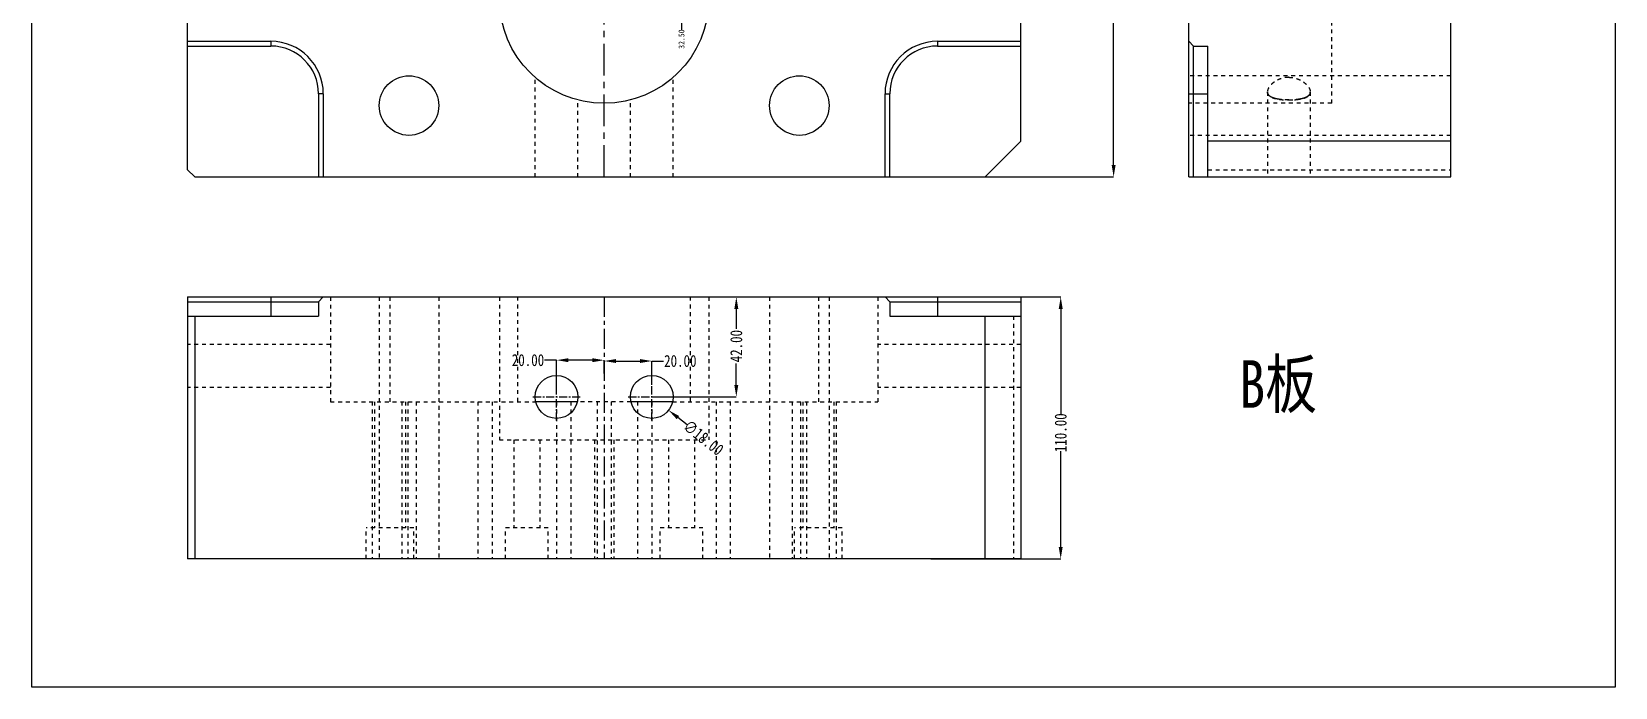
# Model space of a CAD drawing. Header units: millimetres. Extents: x 780 to 4422, y -1506 to 1268.
# Drawn here: x 2782 to 3447, y -461 to -185 of the extents above; entities that cross this region are included whole.
import ezdxf

# ---------------------------------------------------------------- set-up
doc = ezdxf.new("R2010")
doc.units = ezdxf.units.MM
doc.header["$LTSCALE"] = 16.335
doc.header["$PDMODE"] = 3
doc.header["$PDSIZE"] = 0.3125
doc.linetypes.add('CENTER', pattern=[0.6, 0.375, -0.075, 0.075, -0.075])
doc.linetypes.add('HIDDEN', pattern=[0.2, 0.1, -0.1])
doc.layers.get('0').update_dxf_attribs({"linetype": 'CONTINUOUS'})
doc.layers.get('Defpoints').update_dxf_attribs({"linetype": 'CONTINUOUS'})
doc.layers.add('DEFAULT_2', color=8, linetype='HIDDEN')
doc.layers.add('dim', color=82, linetype='CONTINUOUS', lineweight=9)
doc.styles.get("Standard").update_dxf_attribs({"font": 'txt', "width": 0.8})
doc.dimstyles.get("Standard").update_dxf_attribs({"dimtxt": 0.15625, "dimasz": 0.1875, "dimexe": 0.125, "dimexo": 0.0625, "dimtad": 0, "dimtih": 1, "dimtoh": 1, "dimdsep": 46, "dimtxsty": 'Standard', "dimcen": 0.09, "dimadec": 0, "dimazin": 0, "dimtp": 0.01, "dimtm": 0.01, "dimtfac": 1, "dimtofl": 0, "dimtmove": 0, "dimatfit": 3, "dimfxl": 0, "dimtolj": 1, "dimarcsym": 0})

# ---------------------------------------------------------------- blocks, each defined once
blk = doc.blocks.new('*D197')
at = {"color": 4, "lineweight": -2}
for p, q in [((3180.97, 203.54), (3236.56, 203.54)), ((3236.56, 198.54), (3236.56, 47.82)), ((3236.56, -241.46), (3236.56, 29.82)), ((3167.52, -246.46), (3236.56, -246.46))]:
    blk.add_line(p, q, dxfattribs=at)
at = {"color": 4}
for points in [[(3235.73, 198.54), (3237.39, 198.54), (3236.56, 203.54)], [(3235.73, -241.46), (3237.39, -241.46), (3236.56, -246.46)]]:
    blk.add_solid(points, dxfattribs=at)
at = {"layer": 'Defpoints', "color": 0}
for p in [(3180.97, 203.54), (3167.52, -246.46), (3236.56, -246.46)]:
    blk.add_point(p, dxfattribs=at)
at = {"color": 6, "insert": (3236.56, 38.82), "char_height": 5, "attachment_point": 5, "rotation": 90}
blk.add_mtext('\\A1;450.00', dxfattribs=at)
blk = doc.blocks.new('*D204')
at = {"color": 4, "lineweight": -2}
for p, q in [((3044.42, -296.86), (3078.04, -296.86)), ((3078.04, -301.86), (3078.04, -310.18)), ((3078.04, -333.86), (3078.04, -324.85)), ((3042.52, -338.86), (3078.04, -338.86))]:
    blk.add_line(p, q, dxfattribs=at)
at = {"color": 4}
for points in [[(3077.21, -301.86), (3078.87, -301.86), (3078.04, -296.86)], [(3077.21, -333.86), (3078.87, -333.86), (3078.04, -338.86)]]:
    blk.add_solid(points, dxfattribs=at)
at = {"layer": 'Defpoints', "color": 0}
for p in [(3044.42, -296.86), (3078.04, -296.86), (3042.52, -338.86)]:
    blk.add_point(p, dxfattribs=at)
at = {"color": 6, "insert": (3078.04, -317.52), "char_height": 5, "attachment_point": 5, "rotation": 90}
blk.add_mtext('\\A1;42.00', dxfattribs=at)
blk = doc.blocks.new('*D205')
at = {"color": 4, "lineweight": -2}
for p, q in [((3022.52, -328.95), (3022.52, -323.77)), ((3027.52, -323.77), (3037.52, -323.77)), ((3042.52, -333.78), (3042.52, -323.77)), ((3042.52, -323.77), (3047.52, -323.77))]:
    blk.add_line(p, q, dxfattribs=at)
at = {"color": 4}
for points in [[(3027.52, -322.94), (3027.52, -324.6), (3022.52, -323.77)], [(3037.52, -322.94), (3037.52, -324.6), (3042.52, -323.77)]]:
    blk.add_solid(points, dxfattribs=at)
at = {"layer": 'Defpoints', "color": 0}
for p in [(3022.52, -323.77), (3022.52, -328.95), (3042.52, -333.78)]:
    blk.add_point(p, dxfattribs=at)
at = {"color": 6, "insert": (3054.52, -323.77), "char_height": 5, "attachment_point": 5}
blk.add_mtext('\\A1;20.00', dxfattribs=at)
blk = doc.blocks.new('*D206')
at = {"color": 4, "lineweight": -2}
for p, q in [((3002.52, -323.41), (2997.52, -323.41)), ((3002.52, -334.31), (3002.52, -323.41)), ((3017.52, -323.41), (3007.52, -323.41)), ((3022.52, -328.95), (3022.52, -323.41))]:
    blk.add_line(p, q, dxfattribs=at)
at = {"color": 4}
for points in [[(3007.52, -322.58), (3007.52, -324.25), (3002.52, -323.41)], [(3017.52, -322.58), (3017.52, -324.25), (3022.52, -323.41)]]:
    blk.add_solid(points, dxfattribs=at)
at = {"layer": 'Defpoints', "color": 0}
for p in [(3002.52, -323.41), (3022.52, -328.95), (3002.52, -334.31)]:
    blk.add_point(p, dxfattribs=at)
at = {"color": 6, "insert": (2990.52, -323.41), "char_height": 5, "attachment_point": 5}
blk.add_mtext('\\A1;20.00', dxfattribs=at)
blk = doc.blocks.new('*D207')
at = {"color": 4, "lineweight": -2}
blk.add_line((3057.43, -350.64), (3053.51, -347.54), dxfattribs=at)
at = {"color": 4}
blk.add_solid([(3054.02, -346.88), (3052.99, -348.19), (3049.58, -344.44)], dxfattribs=at)
at = {"layer": 'Defpoints', "color": 0}
for p in [(3035.46, -333.28), (3049.58, -344.44)]:
    blk.add_point(p, dxfattribs=at)
at = {"color": 6, "insert": (3064.23, -356.01), "char_height": 5, "attachment_point": 5, "rotation": 321.70388}
blk.add_mtext('\\A1;∅18.00', dxfattribs=at)
blk = doc.blocks.new('*D208')
at = {"color": 4, "lineweight": -2}
for p, q in [((3154.56, -296.86), (3214.32, -296.86)), ((3214.32, -301.86), (3214.32, -346.24)), ((3214.32, -401.86), (3214.32, -361.58)), ((3159.71, -406.86), (3214.32, -406.86))]:
    blk.add_line(p, q, dxfattribs=at)
at = {"color": 4}
for points in [[(3213.49, -301.86), (3215.15, -301.86), (3214.32, -296.86)], [(3213.49, -401.86), (3215.15, -401.86), (3214.32, -406.86)]]:
    blk.add_solid(points, dxfattribs=at)
at = {"layer": 'Defpoints', "color": 0}
for p in [(3154.56, -296.86), (3159.71, -406.86), (3214.32, -406.86)]:
    blk.add_point(p, dxfattribs=at)
at = {"color": 6, "insert": (3214.32, -353.91), "char_height": 5, "attachment_point": 5, "rotation": 90}
blk.add_mtext('\\A1;110.00', dxfattribs=at)
blk = doc.blocks.new('*D215')
at = {"layer": 'Defpoints', "color": 0}
for p in [(3022.52, -21.46), (3055.02, -171.46), (3055.02, -184.69)]:
    blk.add_point(p, dxfattribs=at)
at = {"layer": 'dim', "color": 4, "lineweight": -2}
blk.add_line((3055.02, -171.46), (3055.02, -184.69), dxfattribs=at)
at = {"layer": 'dim', "color": 6, "insert": (3055.02, -188.52), "char_height": 2.5, "attachment_point": 5, "rotation": 90}
blk.add_mtext('\\A1;32.50', dxfattribs=at)

msp = doc.modelspace()

# ---------------------------------------------------------------- linework, layer by layer
at = {"color": 7, "linetype": 'Continuous'}
for p, q in [((2847.519, -243.457), (2847.519, 200.543)), ((3197.519, -231.457), (3197.519, 200.543)), ((3268.178, -246.457), (3268.178, 203.543)), ((3378.178, -246.457), (3378.178, 203.543)), ((2847.519, -189.457), (2882.519, -189.457)), ((2847.519, -191.457), (2882.519, -191.457)), ((2882.519, -189.457), (2882.519, -191.457)), ((3162.519, -189.457), (3197.519, -189.457)), ((3162.519, -189.457), (3162.519, -191.457)), ((3162.519, -191.457), (3197.519, -191.457)), ((3268.178, -189.457), (3270.178, -191.457)), ((3270.178, -191.457), (3276.178, -191.457)), ((3270.178, -246.457), (3270.178, -191.457)), ((3276.178, -246.457), (3276.178, -191.457)), ((2904.519, -211.457), (2902.519, -211.457)), ((2902.519, -211.457), (2902.519, -246.457)), ((2904.519, -211.457), (2904.519, -246.457)), ((3140.519, -211.457), (3142.519, -211.457)), ((3140.519, -246.457), (3140.519, -211.457)), ((3142.519, -246.457), (3142.519, -211.457)), ((3268.178, -211.457), (3276.178, -211.457)), ((3182.519, -246.457), (3197.519, -231.457)), ((3378.178, -231.457), (3276.178, -231.457)), ((2847.519, -243.457), (2850.519, -246.457)), ((2850.519, -246.457), (3182.519, -246.457)), ((3268.178, -246.457), (3378.178, -246.457)), ((2847.519, -296.86), (2847.519, -406.86)), ((2847.519, -296.86), (3197.519, -296.86)), ((2847.519, -298.86), (2902.519, -298.86)), ((2882.519, -296.86), (2882.519, -304.86)), ((2904.519, -296.86), (2902.519, -298.86)), ((2902.519, -298.86), (2902.519, -304.86)), ((3142.519, -298.86), (3140.519, -296.86)), ((3142.519, -298.86), (3197.519, -298.86)), ((3142.519, -298.86), (3142.519, -304.86)), ((3162.519, -296.86), (3162.519, -304.86)), ((3197.519, -296.86), (3197.519, -406.86)), ((2847.519, -304.86), (2902.519, -304.86)), ((2850.519, -304.86), (2850.519, -406.86)), ((3142.519, -304.86), (3197.519, -304.86)), ((3182.519, -406.86), (3182.519, -304.86)), ((3011.232, -340.86), (2993.807, -340.86)), ((3051.232, -340.86), (3033.807, -340.86)), ((3197.519, -406.86), (2847.519, -406.86))]:
    msp.add_line(p, q, dxfattribs=at)
at = {"color": 1, "linetype": 'CENTER', "ltscale": 2.176921}
msp.add_line((3022.519, -246.457), (3022.519, 203.543), dxfattribs=at)
at = {"color": 1, "linetype": 'CENTER', "ltscale": 1.36835}
msp.add_line((3022.519, -296.86), (3022.519, -406.86), dxfattribs=at)
at = {"color": 1, "linetype": 'CENTER', "ltscale": 0.55978}
for p, q in [((3002.519, -348.76), (3002.519, -328.96)), ((3042.519, -348.76), (3042.519, -328.96)), ((2992.619, -338.86), (3012.419, -338.86)), ((3032.619, -338.86), (3052.419, -338.86))]:
    msp.add_line(p, q, dxfattribs=at)
msp.add_lwpolyline([(2782.011, 244.601), (3447.328, 244.601), (3447.328, -460.855), (2782.011, -460.855)], close=True)
at = {"color": 7, "linetype": 'Continuous'}
for centre, radius in [((3022.519, -171.457), 44.03), ((2940.519, -216.457), 12.5), ((3104.519, -216.457), 12.5), ((3002.519, -338.86), 9), ((3042.519, -338.86), 9)]:
    msp.add_circle(centre, radius, dxfattribs=at)
for centre, radius, start, end in [((2882.519, -211.457), 22, 0, 90), ((2882.519, -211.457), 20, 0, 90), ((3162.519, -211.457), 22, 90, 180), ((3162.519, -211.457), 20, 90, 180)]:
    msp.add_arc(centre, radius, start, end, dxfattribs=at)
at = {"layer": 'DEFAULT_2', "color": 8, "linetype": 'HIDDEN'}
for p, q in [((3328.178, -215.485), (3328.178, -127.429)), ((2993.519, -246.457), (2993.519, -204.588)), ((3051.519, -246.457), (3051.519, -204.588)), ((3378.178, -203.957), (3268.178, -203.957)), ((3301.178, -210.683), (3301.178, -246.457)), ((3319.178, -210.683), (3319.178, -246.457)), ((3011.519, -246.457), (3011.519, -214.091)), ((3033.519, -246.457), (3033.519, -214.091)), ((3328.178, -215.487), (3268.178, -215.487)), ((3378.178, -228.957), (3268.178, -228.957)), ((3276.178, -243.457), (3378.178, -243.457)), ((2907.519, -296.86), (2907.519, -340.86)), ((2928.019, -296.86), (2928.019, -406.86)), ((2932.519, -296.86), (2932.519, -340.86)), ((2953.019, -296.86), (2953.019, -406.86)), ((2978.489, -296.86), (2978.489, -356.86)), ((2986.275, -340.86), (2986.275, -296.86)), ((3058.763, -340.86), (3058.763, -296.86)), ((3066.549, -296.86), (3066.549, -356.86)), ((3092.019, -296.86), (3092.019, -406.86)), ((3112.519, -296.86), (3112.519, -340.86)), ((3117.019, -296.86), (3117.019, -406.86)), ((3137.519, -296.86), (3137.519, -340.86)), ((3194.519, -304.86), (3194.519, -406.86)), ((2907.519, -316.86), (2847.519, -316.86)), ((3197.519, -316.86), (3137.519, -316.86)), ((2907.519, -334.86), (2847.519, -334.86)), ((3197.519, -334.86), (3137.519, -334.86)), ((2907.519, -340.86), (2993.807, -340.86)), ((2925.019, -340.86), (2925.019, -406.86)), ((2926.019, -340.86), (2926.019, -393.86)), ((2937.519, -340.86), (2937.519, -406.86)), ((2939.019, -340.86), (2939.019, -393.86)), ((2940.019, -340.86), (2940.019, -406.86)), ((2943.519, -340.86), (2943.519, -406.86)), ((2969.519, -340.86), (2969.519, -406.86)), ((2975.519, -340.86), (2975.519, -406.86)), ((3002.519, -340.86), (3002.519, -406.86)), ((3008.519, -340.86), (3008.519, -406.86)), ((3033.807, -340.86), (3011.232, -340.86)), ((3019.519, -340.86), (3019.519, -406.86)), ((3025.519, -340.86), (3025.519, -406.86)), ((3036.519, -340.86), (3036.519, -406.86)), ((3042.519, -340.86), (3042.519, -406.86)), ((3051.232, -340.86), (3137.519, -340.86)), ((3069.519, -340.86), (3069.519, -406.86)), ((3075.519, -340.86), (3075.519, -406.86)), ((3101.519, -340.86), (3101.519, -406.86)), ((3105.019, -340.86), (3105.019, -406.86)), ((3106.019, -340.86), (3106.019, -393.86)), ((3107.519, -340.86), (3107.519, -406.86)), ((3119.019, -340.86), (3119.019, -393.86)), ((3120.019, -340.86), (3120.019, -406.86)), ((2978.489, -356.86), (3066.549, -356.86)), ((2984.519, -356.86), (2984.519, -393.86)), ((2995.519, -356.86), (2995.519, -393.86)), ((3018.519, -356.86), (3018.519, -406.86)), ((3026.519, -356.86), (3026.519, -406.86)), ((3049.519, -356.86), (3049.519, -393.86)), ((3060.519, -356.86), (3060.519, -393.86)), ((2922.519, -406.86), (2922.519, -393.86)), ((2942.519, -393.86), (2922.519, -393.86)), ((2942.519, -406.86), (2942.519, -393.86)), ((2999.019, -393.86), (2981.019, -393.86)), ((2981.019, -406.86), (2981.019, -393.86)), ((2999.019, -406.86), (2999.019, -393.86)), ((3064.019, -393.86), (3046.019, -393.86)), ((3046.019, -406.86), (3046.019, -393.86)), ((3064.019, -406.86), (3064.019, -393.86)), ((3122.519, -393.86), (3102.519, -393.86)), ((3102.519, -406.86), (3102.519, -393.86)), ((3122.519, -406.86), (3122.519, -393.86))]:
    msp.add_line(p, q, dxfattribs=at)
for centre, radius, start, end in [((3309.813, -186.364), 27.717, 264.387406, 265.95725), ((3310.223, -181.56), 32.531, 269.921239, 274.008504), ((3310.598, -186.999), 27.079, 274.022561, 275.636176)]:
    msp.add_arc(centre, radius, start, end, dxfattribs=at)
for points, knots in [([(3310.178, -204.588), (3309.535, -204.588), (3308.272, -204.707), (3306.499, -205.208), (3304.942, -205.939), (3303.636, -206.811), (3302.589, -207.762), (3301.627, -208.962), (3301.178, -210.021), (3301.179, -210.683)], [0, 0, 0, 0, 0.1648941, 0.3230172, 0.4700561, 0.604171, 0.724424, 0.8303371, 1, 1, 1, 1]), ([(3310.178, -204.588), (3310.822, -204.588), (3312.085, -204.707), (3313.858, -205.208), (3315.415, -205.939), (3316.721, -206.811), (3317.768, -207.762), (3318.73, -208.962), (3319.179, -210.021), (3319.178, -210.683)], [0, 0, 0, 0, 0.1648941, 0.3230172, 0.4700561, 0.604171, 0.724424, 0.8303371, 1, 1, 1, 1]), ([(3301.179, -210.683), (3301.179, -210.953), (3301.28, -211.513), (3301.79, -212.258), (3302.617, -212.858), (3303.724, -213.327), (3305.086, -213.678), (3307.259, -214.011), (3308.988, -214.091), (3310.178, -214.091)], [0, 0, 0, 0, 0.0777556, 0.1588945, 0.2535203, 0.3678618, 0.5033137, 0.6573802, 1, 1, 1, 1]), ([(3301.47, -211.76), (3301.374, -211.599), (3301.225, -211.248), (3301.179, -210.87), (3301.179, -210.683)], [0, 0, 0, 0, 0.5000703, 1, 1, 1, 1]), ([(3301.919, -212.309), (3301.874, -212.267), (3301.706, -212.1), (3301.559, -211.911), (3301.47, -211.76)], [0, 0, 0, 0, 0.2613888, 1, 1, 1, 1]), ([(3302.378, -212.665), (3302.336, -212.637), (3302.176, -212.528), (3302.024, -212.406), (3301.919, -212.309)], [0, 0, 0, 0, 0.2604859, 1, 1, 1, 1]), ([(3303.175, -213.084), (3303.102, -213.053), (3302.828, -212.93), (3302.563, -212.786), (3302.378, -212.665)], [0, 0, 0, 0, 0.2645035, 1, 1, 1, 1]), ([(3310.178, -214.091), (3311.369, -214.091), (3313.098, -214.011), (3315.271, -213.678), (3316.633, -213.327), (3317.74, -212.858), (3318.567, -212.258), (3319.077, -211.513), (3319.178, -210.953), (3319.178, -210.683)], [0, 0, 0, 0, 0.3426204, 0.4966858, 0.6321384, 0.7464793, 0.841106, 0.9222453, 1, 1, 1, 1]), ([(3317.977, -212.666), (3317.917, -212.705), (3317.661, -212.863), (3317.389, -212.995), (3317.178, -213.086)], [0, 0, 0, 0, 0.2359255, 1, 1, 1, 1]), ([(3318.436, -212.31), (3318.402, -212.342), (3318.257, -212.47), (3318.1, -212.585), (3317.977, -212.666)], [0, 0, 0, 0, 0.2401408, 1, 1, 1, 1]), ([(3318.886, -211.763), (3318.857, -211.812), (3318.728, -212.01), (3318.568, -212.188), (3318.436, -212.31)], [0, 0, 0, 0, 0.2403809, 1, 1, 1, 1]), ([(3319.178, -210.683), (3319.178, -210.871), (3319.132, -211.249), (3318.982, -211.601), (3318.886, -211.763)], [0, 0, 0, 0, 0.4998956, 1, 1, 1, 1]), ([(3303.82, -213.324), (3303.764, -213.306), (3303.546, -213.233), (3303.332, -213.151), (3303.175, -213.084)], [0, 0, 0, 0, 0.2589539, 1, 1, 1, 1]), ([(3304.931, -213.619), (3304.833, -213.598), (3304.46, -213.513), (3304.09, -213.412), (3303.82, -213.324)], [0, 0, 0, 0, 0.2612537, 1, 1, 1, 1]), ([(3305.69, -213.763), (3305.625, -213.753), (3305.372, -213.709), (3305.119, -213.66), (3304.931, -213.619)], [0, 0, 0, 0, 0.2556036, 1, 1, 1, 1]), ([(3307.102, -213.947), (3306.981, -213.935), (3306.509, -213.885), (3306.038, -213.821), (3305.69, -213.763)], [0, 0, 0, 0, 0.257152, 1, 1, 1, 1]), ([(3310.178, -214.091), (3309.983, -214.091), (3309.21, -214.084), (3308.436, -214.052), (3307.859, -214.011)], [0, 0, 0, 0, 0.2522154, 1, 1, 1, 1]), ([(3314.665, -213.764), (3314.552, -213.782), (3314.084, -213.856), (3313.614, -213.912), (3313.257, -213.947)], [0, 0, 0, 0, 0.242502, 1, 1, 1, 1]), ([(3315.425, -213.62), (3315.363, -213.633), (3315.111, -213.686), (3314.857, -213.732), (3314.665, -213.764)], [0, 0, 0, 0, 0.2443109, 1, 1, 1, 1]), ([(3316.535, -213.325), (3316.448, -213.353), (3316.082, -213.466), (3315.71, -213.558), (3315.425, -213.62)], [0, 0, 0, 0, 0.2386, 1, 1, 1, 1]), ([(3317.178, -213.086), (3317.127, -213.107), (3316.915, -213.194), (3316.7, -213.271), (3316.535, -213.325)], [0, 0, 0, 0, 0.2411724, 1, 1, 1, 1])]:
    msp.add_open_spline(points, degree=3, knots=knots, dxfattribs=at)

# ---------------------------------------------------------------- texts
at = {"insert": (3289.32, -323.422), "char_height": 20, "width": 68.11514, "attachment_point": 1}
msp.add_mtext('{\\fSimSun|b0|i0|c134|p2;B板}', dxfattribs=at)

# ---------------------------------------------------------------- dimensions: what is measured, and where the dimension line sits
for base, p1, p2, picture, middle in [((3236.56, -246.457), (3180.968, 203.543), (3167.518, -246.457), '*D197', (3236.56, 38.815)), ((3078.04, -296.86), (3042.519, -338.86), (3044.418, -296.86), '*D204', (3078.04, -317.518)), ((3214.321, -406.86), (3154.561, -296.86), (3159.708, -406.86), '*D208', (3214.321, -353.911))]:
    dim = msp.add_linear_dim(base=base, p1=p1, p2=p2, angle=90, dimstyle='Standard', override={"dimtxt": 5, "dimasz": 5, "dimexe": 0, "dimexo": 0, "dimgap": 0, "dimtih": 0, "dimtoh": 0, "dimzin": 0, "dimcen": 0, "dimclrd": 4, "dimclre": 4, "dimclrt": 6, "dimadec": 2, "dimtp": 0, "dimtm": 0, "dimtzin": 0})
    dim.commit()
    dim.dimension.update_dxf_attribs({"geometry": picture, "text_midpoint": middle, "dimtype": 160})
for base, p1, p2, picture, middle in [((3002.519, -323.414), (3022.519, -328.953), (3002.519, -334.314), '*D206', (2990.519, -323.414)), ((3022.519, -323.772), (3042.519, -333.778), (3022.519, -328.953), '*D205', (3054.519, -323.772))]:
    dim = msp.add_linear_dim(base=base, p1=p1, p2=p2, dimstyle='Standard', override={"dimtxt": 5, "dimasz": 5, "dimexe": 0, "dimexo": 0, "dimgap": 0, "dimtih": 0, "dimtoh": 0, "dimzin": 0, "dimcen": 0, "dimclrd": 4, "dimclre": 4, "dimclrt": 6, "dimadec": 2, "dimtp": 0, "dimtm": 0, "dimtzin": 0})
    dim.commit()
    dim.dimension.update_dxf_attribs({"geometry": picture, "text_midpoint": middle, "dimtype": 160})
dim = msp.add_diameter_dim_2p(p1=(3035.456, -333.283), p2=(3049.582, -344.438), dimstyle='Standard', override={"dimtxt": 5, "dimasz": 5, "dimexe": 0, "dimexo": 0, "dimgap": 0, "dimtih": 0, "dimtoh": 0, "dimzin": 0, "dimcen": 0, "dimclrd": 4, "dimclre": 4, "dimclrt": 6, "dimadec": 2, "dimtp": 0, "dimtm": 0, "dimtzin": 0})
dim.commit()
dim.dimension.update_dxf_attribs({"geometry": '*D207', "text_midpoint": (3064.232, -356.006)})
at = {"layer": 'dim'}
dim = msp.add_ordinate_dim(feature_location=(3055.019, -171.457), offset=(0, -13.234), dtype=1, origin=(3022.519, -21.457), dimstyle='Standard', override={"dimtxt": 2.5, "dimasz": 2, "dimexe": 0, "dimexo": 0, "dimgap": 0, "dimtih": 0, "dimtoh": 0, "dimzin": 0, "dimcen": 0, "dimclrd": 4, "dimclre": 4, "dimclrt": 6, "dimadec": 2, "dimtp": 0, "dimtm": 0, "dimtzin": 0}, dxfattribs=at)
dim.commit()
dim.dimension.update_dxf_attribs({"geometry": '*D215', "text_midpoint": (3055.019, -188.524)})

doc.saveas('drawing.dxf')
